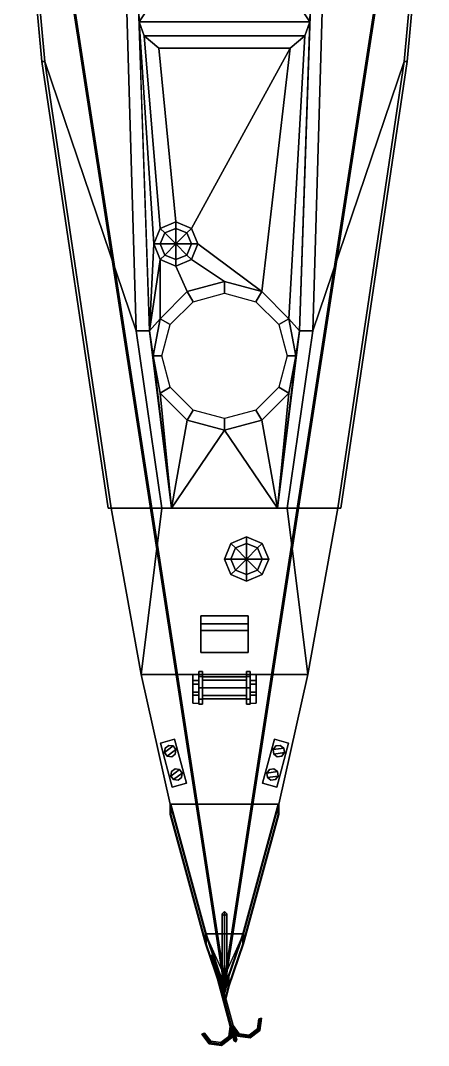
# Model space of a CAD drawing. Extents: x -3 to 3, y -23.4 to 23.2.
# Drawn here: x -2.77 to 2.77, y -23.42 to -9.49 of the extents above; entities that cross this region are included whole.
import ezdxf

# ---------------------------------------------------------------- set-up
doc = ezdxf.new("R2010")
doc.units = 0
doc.layers.add('BASE_43', color=7, linetype='CONTINUOUS')

msp = doc.modelspace()

# ---------------------------------------------------------------- linework, layer by layer
at = {"layer": 'BASE_43'}
for points in [[(-2.77, -6.89, 0.88), (-2.48, -10.05, 0.88), (-2.48, -10.05, 0.98), (-2.77, -6.89, 0.98)], [(-2.77, -6.89, 0.98), (-2.48, -10.05, 0.98), (-2.44, -10.05, 0.98), (-2.73, -6.89, 0.98)], [(-2.73, -6.89, 0.88), (-2.44, -10.05, 0.88), (-2.48, -10.05, 0.88), (-2.77, -6.89, 0.88)], [(-2.73, -6.89), (-2.44, -10.05), (-2.44, -10.05, 0.88), (-2.73, -6.89, 0.88)], [(-1.4, -6.89, 1.21), (-2.73, -6.89, 1.21), (-2.44, -10.05, 1.21), (-1.2, -13.71, 1.21)], [(-2.73, -6.89, 0.98), (-2.44, -10.05, 0.98), (-2.44, -10.05, 1.21), (-2.73, -6.89, 1.21)], [(-1.25, -6.89, 1.85), (-1.4, -6.89, 1.21), (-1.2, -13.71, 1.21), (-1.02, -13.71, 1.85)], [(1.16, -9.51, 1.85), (1.02, -13.71, 1.85), (1.25, -6.89, 1.85), (1.21, -7.83, 1.85)], [(1.2, -13.71, 1.21), (1.4, -6.89, 1.21), (1.25, -6.89, 1.85), (1.02, -13.71, 1.85)], [(2.44, -10.05, 1.21), (2.73, -6.89, 1.21), (1.4, -6.89, 1.21), (1.2, -13.71, 1.21)], [(2.73, -6.89, 0.88), (2.44, -10.05, 0.88), (2.44, -10.05), (2.73, -6.89)], [(2.73, -6.89, 1.21), (2.44, -10.05, 1.21), (2.44, -10.05, 0.98), (2.73, -6.89, 0.98)], [(2.77, -6.89, 0.88), (2.48, -10.05, 0.88), (2.44, -10.05, 0.88), (2.73, -6.89, 0.88)], [(2.73, -6.89, 0.98), (2.44, -10.05, 0.98), (2.48, -10.05, 0.98), (2.77, -6.89, 0.98)], [(2.77, -6.89, 0.98), (2.48, -10.05, 0.98), (2.48, -10.05, 0.88), (2.77, -6.89, 0.88)], [(-1.21, -7.83, 1.85), (-1.16, -9.51, 1.85), (-1.16, -9.51, 3.97), (-1.21, -7.83, 3.97)], [(-1.21, -7.83, 3.97), (-1.16, -9.51, 3.97), (-0.43, -8.41, 3.97), (-0.43, -7.9, 3.97)], [(0.43, -8.41, 3.97), (1.16, -9.51, 3.97), (1.21, -7.83, 3.97), (0.43, -7.9, 3.97)], [(1.16, -9.51, 3.97), (1.16, -9.51, 1.85), (1.21, -7.83, 1.85), (1.21, -7.83, 3.97)], [(-0.43, -8.41, 3.97), (-1.16, -9.51, 3.97), (1.16, -9.51, 3.97), (0.43, -8.41, 3.97)], [(-0.01, -22.58, 4.27), (0, -22.58, 4.28), (-2.06, -9.22, 5.71), (-2.07, -9.22, 5.7)], [(0, -22.58, 4.26), (-0.01, -22.58, 4.27), (-2.07, -9.22, 5.7), (-2.06, -9.22, 5.69)], [(0, -22.58, 4.28), (0.01, -22.58, 4.27), (-2.05, -9.22, 5.7), (-2.06, -9.22, 5.71)], [(0.01, -22.58, 4.27), (0, -22.58, 4.26), (-2.06, -9.22, 5.69), (-2.05, -9.22, 5.7)], [(-0.01, -22.58, 4.27), (0, -22.58, 4.28), (2.06, -9.22, 5.71), (2.05, -9.22, 5.7)], [(0, -22.58, 4.26), (-0.01, -22.58, 4.27), (2.05, -9.22, 5.7), (2.06, -9.22, 5.69)], [(0, -22.58, 4.28), (0.01, -22.58, 4.27), (2.07, -9.22, 5.7), (2.06, -9.22, 5.71)], [(0.01, -22.58, 4.27), (0, -22.58, 4.26), (2.06, -9.22, 5.69), (2.07, -9.22, 5.7)], [(-1.02, -13.71, 1.85), (-0.96, -12.53, 1.85), (-1.16, -9.51, 1.85), (-1.162, -9.514, 1.85)], [(-1.16, -9.51, 3.97), (-1.16, -9.51, 1.85), (-1.09, -9.7, 1.85), (-1.09, -9.7, 3.97)], [(-0.96, -12.53, 1.85), (-0.872, -12.318, 1.85), (-1.09, -9.7, 1.85), (-1.16, -9.51, 1.85)], [(1.09, -9.7, 3.97), (1.16, -9.51, 3.97), (-1.16, -9.51, 3.97), (-1.09, -9.7, 3.97)], [(1.09, -9.7, 1.85), (0.875, -13.545, 1.85), (1.02, -13.71, 1.85), (1.16, -9.51, 1.85)], [(1.09, -9.7, 1.85), (1.16, -9.51, 1.85), (1.16, -9.51, 3.97), (1.09, -9.7, 3.97)], [(-1.09, -9.7, 1.85), (-0.89, -9.87, 1.85), (-0.89, -9.87, 3.97), (-1.09, -9.7, 3.97)], [(-0.872, -12.318, 1.85), (-0.66, -12.23, 1.85), (-0.89, -9.87, 1.85), (-1.09, -9.7, 1.85)], [(-1.09, -9.7, 3.97), (-0.89, -9.87, 3.97), (0.89, -9.87, 3.97), (1.09, -9.7, 3.97)], [(0.89, -9.87, 1.85), (0.505, -13.175, 1.85), (0.875, -13.545, 1.85), (1.09, -9.7, 1.85)], [(0.89, -9.87, 3.97), (0.89, -9.87, 1.85), (1.09, -9.7, 1.85), (1.09, -9.7, 3.97)], [(-0.89, -9.87, 3.97), (-0.89, -9.87, 1.85), (0.89, -9.87, 1.85), (0.89, -9.87, 3.97)], [(-0.448, -12.318, 1.85), (0.89, -9.87, 1.85), (-0.89, -9.87, 1.85), (-0.66, -12.23, 1.85)], [(0.505, -13.175, 1.85), (0.89, -9.87, 1.85), (-0.448, -12.318, 1.85), (-0.36, -12.53, 1.85)], [(-2.48, -10.05, 0.88), (-1.58, -16.12, 0.88), (-1.58, -16.12, 0.98), (-2.48, -10.05, 0.98)], [(-2.48, -10.05, 0.98), (-1.58, -16.12, 0.98), (-1.54, -16.12, 0.98), (-2.44, -10.05, 0.98)], [(-2.44, -10.05, 0.88), (-1.54, -16.12, 0.88), (-1.58, -16.12, 0.88), (-2.48, -10.05, 0.88)], [(-2.44, -10.05), (-1.54, -16.12), (-1.54, -16.12, 0.88), (-2.44, -10.05, 0.88)], [(-2.44, -10.05, 1.21), (-1.54, -16.12, 1.21), (-0.85, -16.12, 1.21), (-1.2, -13.71, 1.21)], [(-2.44, -10.05, 0.98), (-1.54, -16.12, 0.98), (-1.54, -16.12, 1.21), (-2.44, -10.05, 1.21)], [(0.85, -16.12, 1.21), (1.54, -16.12, 1.21), (2.44, -10.05, 1.21), (1.2, -13.71, 1.21)], [(2.44, -10.05, 0.88), (1.54, -16.12, 0.88), (1.54, -16.12), (2.44, -10.05)], [(2.44, -10.05, 1.21), (1.54, -16.12, 1.21), (1.54, -16.12, 0.98), (2.44, -10.05, 0.98)], [(2.48, -10.05, 0.88), (1.58, -16.12, 0.88), (1.54, -16.12, 0.88), (2.44, -10.05, 0.88)], [(2.44, -10.05, 0.98), (1.54, -16.12, 0.98), (1.58, -16.12, 0.98), (2.48, -10.05, 0.98)], [(2.48, -10.05, 0.98), (1.58, -16.12, 0.98), (1.58, -16.12, 0.88), (2.48, -10.05, 0.88)], [(-0.872, -12.318, 2.03), (-0.66, -12.23, 2.03), (-0.66, -12.23, 1.85), (-0.872, -12.318, 1.85)], [(-0.66, -12.318, 2.08), (-0.66, -12.23, 2.03), (-0.872, -12.318, 2.03), (-0.81, -12.38, 2.08)], [(-0.66, -12.23, 2.03), (-0.448, -12.318, 2.03), (-0.448, -12.318, 1.85), (-0.66, -12.23, 1.85)], [(-0.51, -12.38, 2.08), (-0.448, -12.318, 2.03), (-0.66, -12.23, 2.03), (-0.66, -12.318, 2.08)], [(-0.96, -12.53, 2.03), (-0.872, -12.318, 2.03), (-0.872, -12.318, 1.85), (-0.96, -12.53, 1.85)], [(-0.81, -12.38, 2.08), (-0.872, -12.318, 2.03), (-0.96, -12.53, 2.03), (-0.872, -12.53, 2.08)], [(-0.66, -12.53, 2.1), (-0.81, -12.38, 2.08), (-0.872, -12.53, 2.08), (-0.66, -12.53, 2.1)], [(-0.66, -12.53, 2.1), (-0.66, -12.318, 2.08), (-0.81, -12.38, 2.08), (-0.66, -12.53, 2.1)], [(-0.66, -12.53, 2.1), (-0.51, -12.38, 2.08), (-0.66, -12.318, 2.08), (-0.66, -12.53, 2.1)], [(-0.66, -12.53, 2.1), (-0.448, -12.53, 2.08), (-0.51, -12.38, 2.08), (-0.66, -12.53, 2.1)], [(-0.448, -12.53, 2.08), (-0.36, -12.53, 2.03), (-0.448, -12.318, 2.03), (-0.51, -12.38, 2.08)], [(-0.448, -12.318, 2.03), (-0.36, -12.53, 2.03), (-0.36, -12.53, 1.85), (-0.448, -12.318, 1.85)], [(-0.872, -12.742, 1.85), (-0.96, -12.53, 1.85), (-1.02, -13.71, 1.85)], [(-0.872, -12.742, 2.03), (-0.96, -12.53, 2.03), (-0.96, -12.53, 1.85), (-0.872, -12.742, 1.85)], [(-0.872, -12.53, 2.08), (-0.96, -12.53, 2.03), (-0.872, -12.742, 2.03), (-0.81, -12.68, 2.08)], [(-0.66, -12.53, 2.1), (-0.872, -12.53, 2.08), (-0.81, -12.68, 2.08), (-0.66, -12.53, 2.1)], [(-0.66, -12.53, 2.1), (-0.81, -12.68, 2.08), (-0.66, -12.742, 2.08), (-0.66, -12.53, 2.1)], [(-0.66, -12.53, 2.1), (-0.51, -12.68, 2.08), (-0.448, -12.53, 2.08), (-0.66, -12.53, 2.1)], [(-0.66, -12.53, 2.1), (-0.66, -12.742, 2.08), (-0.51, -12.68, 2.08), (-0.66, -12.53, 2.1)], [(-0.51, -12.68, 2.08), (-0.448, -12.742, 2.03), (-0.36, -12.53, 2.03), (-0.448, -12.53, 2.08)], [(-0.36, -12.53, 2.03), (-0.448, -12.742, 2.03), (-0.448, -12.742, 1.85), (-0.36, -12.53, 1.85)], [(0, -13.04, 1.85), (0.505, -13.175, 1.85), (-0.36, -12.53, 1.85), (-0.448, -12.742, 1.85)], [(-0.875, -13.545, 1.85), (-0.872, -12.742, 1.85), (-1.02, -13.71, 1.85)], [(-0.66, -12.83, 1.85), (-0.872, -12.742, 1.85), (-0.875, -13.545, 1.85), (-0.505, -13.175, 1.85)], [(-0.81, -12.68, 2.08), (-0.872, -12.742, 2.03), (-0.66, -12.83, 2.03), (-0.66, -12.742, 2.08)], [(-0.66, -12.83, 2.03), (-0.872, -12.742, 2.03), (-0.872, -12.742, 1.85), (-0.66, -12.83, 1.85)], [(-0.66, -12.742, 2.08), (-0.66, -12.83, 2.03), (-0.448, -12.742, 2.03), (-0.51, -12.68, 2.08)], [(-0.448, -12.742, 2.03), (-0.66, -12.83, 2.03), (-0.66, -12.83, 1.85), (-0.448, -12.742, 1.85)], [(-0.505, -13.175, 1.85), (0, -13.04, 1.85), (-0.448, -12.742, 1.85), (-0.66, -12.83, 1.85)], [(-0.425, -13.314, 2.03), (0, -13.2, 2.03), (0, -13.04, 1.85), (-0.505, -13.175, 1.85)], [(0, -13.2, 2.03), (0.425, -13.314, 2.03), (0.505, -13.175, 1.85), (0, -13.04, 1.85)], [(-0.736, -13.625, 2.03), (-0.425, -13.314, 2.03), (-0.505, -13.175, 1.85), (-0.875, -13.545, 1.85)], [(0.425, -13.314, 2.03), (0.736, -13.625, 2.03), (0.875, -13.545, 1.85), (0.505, -13.175, 1.85)], [(-0.97, -14.05, 1.85), (-0.875, -13.545, 1.85), (-1.02, -13.71, 1.85)], [(-0.85, -14.05, 2.03), (-0.736, -13.625, 2.03), (-0.875, -13.545, 1.85), (-0.97, -14.05, 1.85)], [(0.736, -13.625, 2.03), (0.85, -14.05, 2.03), (0.97, -14.05, 1.85), (0.875, -13.545, 1.85)], [(0.875, -13.545, 1.85), (0.97, -14.05, 1.85), (1.02, -13.71, 1.85)], [(-1.2, -13.71, 1.21), (-0.85, -16.12, 1.21), (-0.72, -16.12, 1.85), (-1.02, -13.71, 1.85)], [(-0.97, -14.05, 1.85), (-1.02, -13.71, 1.85), (-0.72, -16.12, 1.85)], [(1.02, -13.71, 1.85), (0.97, -14.05, 1.85), (0.72, -16.12, 1.85)], [(0.72, -16.12, 1.85), (0.85, -16.12, 1.21), (1.2, -13.71, 1.21), (1.02, -13.71, 1.85)], [(-0.736, -14.475, 2.03), (-0.85, -14.05, 2.03), (-0.97, -14.05, 1.85), (-0.875, -14.555, 1.85)], [(-0.875, -14.555, 1.85), (-0.97, -14.05, 1.85), (-0.72, -16.12, 1.85)], [(0.97, -14.05, 1.85), (0.875, -14.555, 1.85), (0.72, -16.12, 1.85)], [(0.85, -14.05, 2.03), (0.736, -14.475, 2.03), (0.875, -14.555, 1.85), (0.97, -14.05, 1.85)], [(-0.425, -14.786, 2.03), (-0.736, -14.475, 2.03), (-0.875, -14.555, 1.85), (-0.505, -14.925, 1.85)], [(0.736, -14.475, 2.03), (0.425, -14.786, 2.03), (0.505, -14.925, 1.85), (0.875, -14.555, 1.85)], [(-0.505, -14.925, 1.85), (-0.875, -14.555, 1.85), (-0.72, -16.12, 1.85)], [(0.875, -14.555, 1.85), (0.505, -14.925, 1.85), (0.72, -16.12, 1.85)], [(0, -14.9, 2.03), (-0.425, -14.786, 2.03), (-0.505, -14.925, 1.85), (0, -15.06, 1.85)], [(0.425, -14.786, 2.03), (0, -14.9, 2.03), (0, -15.06, 1.85), (0.505, -14.925, 1.85)], [(0, -15.06, 1.85), (-0.505, -14.925, 1.85), (-0.72, -16.12, 1.85)], [(0.505, -14.925, 1.85), (0, -15.06, 1.85), (0.72, -16.12, 1.85)], [(0, -15.06, 1.85), (-0.72, -16.12, 1.85), (0.72, -16.12, 1.85), (0, -15.06, 1.85)], [(-1.58, -16.12, 0.88), (-1.54, -16.12, 0.88), (-1.54, -16.12, 0.98), (-1.58, -16.12, 0.98)], [(-1.54, -16.12), (-1.13, -18.38), (-1.13, -18.38, 1.25), (-1.54, -16.12, 1.21)], [(-1.54, -16.12, 1.21), (-1.13, -18.38, 1.25), (-1.13, -18.38, 1.25), (-0.85, -16.12, 1.21)], [(-0.85, -16.12, 1.21), (-1.13, -18.38, 1.25), (1.13, -18.38, 1.25), (0.85, -16.12, 1.21)], [(-0.72, -16.12, 1.85), (-0.85, -16.12, 1.21), (0.85, -16.12, 1.21), (0.72, -16.12, 1.85)], [(0.85, -16.12, 1.21), (1.13, -18.38, 1.25), (1.13, -18.38, 1.25), (1.54, -16.12, 1.21)], [(1.54, -16.12, 1.21), (1.13, -18.38, 1.25), (1.13, -18.38), (1.54, -16.12)], [(1.58, -16.12, 0.98), (1.54, -16.12, 0.98), (1.54, -16.12, 0.88), (1.58, -16.12, 0.88)], [(0.3, -16.598, 1.44), (0.3, -16.51, 1.39), (0.088, -16.598, 1.39), (0.15, -16.66, 1.44)], [(0.088, -16.598, 1.39), (0.3, -16.51, 1.39), (0.3, -16.51, 1.21), (0.088, -16.598, 1.21)], [(0.45, -16.66, 1.44), (0.512, -16.598, 1.39), (0.3, -16.51, 1.39), (0.3, -16.598, 1.44)], [(0.3, -16.51, 1.39), (0.512, -16.598, 1.39), (0.512, -16.598, 1.21), (0.3, -16.51, 1.21)], [(0.15, -16.66, 1.44), (0.088, -16.598, 1.39), (0, -16.81, 1.39), (0.088, -16.81, 1.44)], [(0, -16.81, 1.39), (0.088, -16.598, 1.39), (0.088, -16.598, 1.21), (0, -16.81, 1.21)], [(0.3, -16.81, 1.46), (0.15, -16.66, 1.44), (0.088, -16.81, 1.44), (0.3, -16.81, 1.46)], [(0.3, -16.81, 1.46), (0.3, -16.598, 1.44), (0.15, -16.66, 1.44), (0.3, -16.81, 1.46)], [(0.3, -16.81, 1.46), (0.45, -16.66, 1.44), (0.3, -16.598, 1.44), (0.3, -16.81, 1.46)], [(0.3, -16.81, 1.46), (0.512, -16.81, 1.44), (0.45, -16.66, 1.44), (0.3, -16.81, 1.46)], [(0.512, -16.81, 1.44), (0.6, -16.81, 1.39), (0.512, -16.598, 1.39), (0.45, -16.66, 1.44)], [(0.512, -16.598, 1.39), (0.6, -16.81, 1.39), (0.6, -16.81, 1.21), (0.512, -16.598, 1.21)], [(0.088, -16.81, 1.44), (0, -16.81, 1.39), (0.088, -17.022, 1.39), (0.15, -16.96, 1.44)], [(0.088, -17.022, 1.39), (0, -16.81, 1.39), (0, -16.81, 1.21), (0.088, -17.022, 1.21)], [(0.3, -16.81, 1.46), (0.088, -16.81, 1.44), (0.15, -16.96, 1.44), (0.3, -16.81, 1.46)], [(0.3, -16.81, 1.46), (0.15, -16.96, 1.44), (0.3, -17.022, 1.44), (0.3, -16.81, 1.46)], [(0.3, -16.81, 1.46), (0.3, -17.022, 1.44), (0.45, -16.96, 1.44), (0.3, -16.81, 1.46)], [(0.3, -16.81, 1.46), (0.45, -16.96, 1.44), (0.512, -16.81, 1.44), (0.3, -16.81, 1.46)], [(0.45, -16.96, 1.44), (0.512, -17.022, 1.39), (0.6, -16.81, 1.39), (0.512, -16.81, 1.44)], [(0.6, -16.81, 1.39), (0.512, -17.022, 1.39), (0.512, -17.022, 1.21), (0.6, -16.81, 1.21)], [(0.15, -16.96, 1.44), (0.088, -17.022, 1.39), (0.3, -17.11, 1.39), (0.3, -17.022, 1.44)], [(0.3, -17.022, 1.44), (0.3, -17.11, 1.39), (0.512, -17.022, 1.39), (0.45, -16.96, 1.44)], [(0.3, -17.11, 1.39), (0.088, -17.022, 1.39), (0.088, -17.022, 1.21), (0.3, -17.11, 1.21)], [(0.512, -17.022, 1.39), (0.3, -17.11, 1.39), (0.3, -17.11, 1.21), (0.512, -17.022, 1.21)], [(0.32, -17.69, 1.76), (0.32, -17.58, 1.64), (-0.32, -17.58, 1.64), (-0.32, -17.69, 1.76)], [(-0.32, -17.58, 1.64), (-0.32, -18.08, 1.81), (-0.32, -17.78, 1.81), (-0.32, -17.69, 1.76)], [(0.32, -17.58, 1.64), (0.32, -17.58, 1.23), (-0.32, -17.58, 1.23), (-0.32, -17.58, 1.64)], [(-0.32, -17.58, 1.23), (-0.32, -18.08, 1.24), (-0.32, -18.08, 1.81), (-0.32, -17.58, 1.64)], [(0.32, -17.78, 1.81), (0.32, -18.08, 1.81), (0.32, -17.58, 1.64), (0.32, -17.69, 1.76)], [(0.32, -18.08, 1.81), (0.32, -18.08, 1.24), (0.32, -17.58, 1.23), (0.32, -17.58, 1.64)], [(-0.32, -17.69, 1.76), (-0.32, -17.78, 1.81), (0.32, -17.78, 1.81), (0.32, -17.69, 1.76)], [(-0.32, -17.78, 1.81), (-0.32, -18.08, 1.81), (0.32, -18.08, 1.81), (0.32, -17.78, 1.81)], [(-0.32, -18.08, 1.81), (-0.32, -18.08, 1.24), (0.32, -18.08, 1.24), (0.32, -18.08, 1.81)], [(-1.13, -18.38), (-0.74, -20.14), (-0.74, -20.14, 1.27), (-1.13, -18.38, 1.25)], [(-1.13, -18.38, 1.25), (-0.74, -20.14, 1.27), (0.74, -20.14, 1.27), (1.13, -18.38, 1.25)], [(-0.43, -18.38, 1.25), (-0.43, -18.77, 1.25), (-0.43, -18.66, 1.75), (-0.43, -18.46, 1.75)], [(-0.35, -18.46, 1.75), (-0.35, -18.38, 1.25), (-0.43, -18.38, 1.25), (-0.43, -18.46, 1.75)], [(-0.35, -18.404, 1.594), (-0.35, -18.56, 1.97), (-0.35, -18.404, 1.906), (-0.35, -18.34, 1.75)], [(-0.3, -18.34, 1.75), (-0.3, -18.404, 1.594), (-0.35, -18.404, 1.594), (-0.35, -18.34, 1.75)], [(-0.3, -18.404, 1.906), (-0.3, -18.34, 1.75), (-0.35, -18.34, 1.75), (-0.35, -18.404, 1.906)], [(-0.35, -18.66, 1.75), (-0.35, -18.77, 1.25), (-0.35, -18.38, 1.25), (-0.35, -18.46, 1.75)], [(-0.3, -18.404, 1.594), (-0.3, -18.34, 1.75), (-0.3, -18.404, 1.906), (-0.3, -18.56, 1.53)], [(0.3, -18.404, 1.594), (0.3, -18.56, 1.97), (0.3, -18.404, 1.906), (0.3, -18.34, 1.75)], [(0.35, -18.404, 1.906), (0.35, -18.34, 1.75), (0.3, -18.34, 1.75), (0.3, -18.404, 1.906)], [(0.35, -18.34, 1.75), (0.35, -18.404, 1.594), (0.3, -18.404, 1.594), (0.3, -18.34, 1.75)], [(0.35, -18.404, 1.594), (0.35, -18.34, 1.75), (0.35, -18.404, 1.906), (0.35, -18.56, 1.53)], [(0.43, -18.46, 1.75), (0.43, -18.38, 1.25), (0.35, -18.38, 1.25), (0.35, -18.46, 1.75)], [(0.35, -18.38, 1.25), (0.35, -18.77, 1.25), (0.35, -18.66, 1.75), (0.35, -18.46, 1.75)], [(0.43, -18.66, 1.75), (0.43, -18.77, 1.25), (0.43, -18.38, 1.25), (0.43, -18.46, 1.75)], [(1.13, -18.38, 1.25), (0.74, -20.14, 1.27), (0.74, -20.14), (1.13, -18.38)], [(-0.43, -18.62, 1.82), (-0.43, -18.51, 1.82), (-0.43, -18.46, 1.75), (-0.43, -18.66, 1.75)], [(-0.43, -18.46, 1.75), (-0.43, -18.51, 1.82), (-0.35, -18.51, 1.82), (-0.35, -18.46, 1.75)], [(-0.35, -18.62, 1.82), (-0.35, -18.51, 1.82), (-0.43, -18.51, 1.82), (-0.43, -18.62, 1.82)], [(-0.35, -18.56, 1.53), (-0.35, -18.716, 1.906), (-0.35, -18.56, 1.97), (-0.35, -18.404, 1.594)], [(-0.3, -18.56, 1.97), (-0.3, -18.404, 1.906), (-0.35, -18.404, 1.906), (-0.35, -18.56, 1.97)], [(-0.3, -18.404, 1.594), (-0.3, -18.56, 1.53), (-0.35, -18.56, 1.53), (-0.35, -18.404, 1.594)], [(-0.35, -18.46, 1.75), (-0.35, -18.51, 1.82), (-0.35, -18.62, 1.82), (-0.35, -18.66, 1.75)], [(-0.3, -18.56, 1.53), (-0.3, -18.404, 1.906), (-0.3, -18.56, 1.97), (-0.3, -18.716, 1.594)], [(0.3, -18.41, 1.75), (0.3, -18.454, 1.644), (-0.3, -18.454, 1.644), (-0.3, -18.41, 1.75)], [(0.3, -18.454, 1.856), (0.3, -18.41, 1.75), (-0.3, -18.41, 1.75), (-0.3, -18.454, 1.856)], [(0.3, -18.454, 1.644), (0.3, -18.56, 1.6), (-0.3, -18.56, 1.6), (-0.3, -18.454, 1.644)], [(0.3, -18.56, 1.9), (0.3, -18.454, 1.856), (-0.3, -18.454, 1.856), (-0.3, -18.56, 1.9)], [(0.35, -18.56, 1.97), (0.35, -18.404, 1.906), (0.3, -18.404, 1.906), (0.3, -18.56, 1.97)], [(0.3, -18.56, 1.53), (0.3, -18.716, 1.906), (0.3, -18.56, 1.97), (0.3, -18.404, 1.594)], [(0.35, -18.404, 1.594), (0.35, -18.56, 1.53), (0.3, -18.56, 1.53), (0.3, -18.404, 1.594)], [(0.35, -18.56, 1.53), (0.35, -18.404, 1.906), (0.35, -18.56, 1.97), (0.35, -18.716, 1.594)], [(0.35, -18.46, 1.75), (0.35, -18.51, 1.82), (0.43, -18.51, 1.82), (0.43, -18.46, 1.75)], [(0.35, -18.62, 1.82), (0.35, -18.51, 1.82), (0.35, -18.46, 1.75), (0.35, -18.66, 1.75)], [(0.43, -18.62, 1.82), (0.43, -18.51, 1.82), (0.35, -18.51, 1.82), (0.35, -18.62, 1.82)], [(0.43, -18.46, 1.75), (0.43, -18.51, 1.82), (0.43, -18.62, 1.82), (0.43, -18.66, 1.75)], [(-0.35, -18.66, 1.75), (-0.35, -18.62, 1.82), (-0.43, -18.62, 1.82), (-0.43, -18.66, 1.75)], [(-0.3, -18.716, 1.906), (-0.3, -18.56, 1.97), (-0.35, -18.56, 1.97), (-0.35, -18.716, 1.906)], [(-0.35, -18.716, 1.594), (-0.35, -18.78, 1.75), (-0.35, -18.716, 1.906), (-0.35, -18.56, 1.53)], [(-0.3, -18.56, 1.53), (-0.3, -18.716, 1.594), (-0.35, -18.716, 1.594), (-0.35, -18.56, 1.53)], [(-0.3, -18.716, 1.594), (-0.3, -18.56, 1.97), (-0.3, -18.716, 1.906), (-0.3, -18.78, 1.75)], [(0.3, -18.56, 1.6), (0.3, -18.666, 1.644), (-0.3, -18.666, 1.644), (-0.3, -18.56, 1.6)], [(0.3, -18.666, 1.856), (0.3, -18.56, 1.9), (-0.3, -18.56, 1.9), (-0.3, -18.666, 1.856)], [(0.35, -18.716, 1.906), (0.35, -18.56, 1.97), (0.3, -18.56, 1.97), (0.3, -18.716, 1.906)], [(0.35, -18.56, 1.53), (0.35, -18.716, 1.594), (0.3, -18.716, 1.594), (0.3, -18.56, 1.53)], [(0.3, -18.716, 1.594), (0.3, -18.78, 1.75), (0.3, -18.716, 1.906), (0.3, -18.56, 1.53)], [(0.35, -18.716, 1.594), (0.35, -18.56, 1.97), (0.35, -18.716, 1.906), (0.35, -18.78, 1.75)], [(0.43, -18.66, 1.75), (0.43, -18.62, 1.82), (0.35, -18.62, 1.82), (0.35, -18.66, 1.75)], [(-0.43, -18.66, 1.75), (-0.43, -18.77, 1.25), (-0.35, -18.77, 1.25), (-0.35, -18.66, 1.75)], [(-0.3, -18.716, 1.594), (-0.3, -18.78, 1.75), (-0.35, -18.78, 1.75), (-0.35, -18.716, 1.594)], [(-0.3, -18.78, 1.75), (-0.3, -18.716, 1.906), (-0.35, -18.716, 1.906), (-0.35, -18.78, 1.75)], [(0.3, -18.666, 1.644), (0.3, -18.71, 1.75), (-0.3, -18.71, 1.75), (-0.3, -18.666, 1.644)], [(0.3, -18.71, 1.75), (0.3, -18.666, 1.856), (-0.3, -18.666, 1.856), (-0.3, -18.71, 1.75)], [(0.35, -18.78, 1.75), (0.35, -18.716, 1.906), (0.3, -18.716, 1.906), (0.3, -18.78, 1.75)], [(0.35, -18.716, 1.594), (0.35, -18.78, 1.75), (0.3, -18.78, 1.75), (0.3, -18.716, 1.594)], [(0.35, -18.66, 1.75), (0.35, -18.77, 1.25), (0.43, -18.77, 1.25), (0.43, -18.66, 1.75)], [(-0.677, -19.258, 1.39), (-0.677, -19.258, 1.26), (-0.87, -19.31, 1.26), (-0.87, -19.31, 1.39)], [(-0.87, -19.31, 1.39), (-0.71, -19.909, 1.39), (-0.516, -19.857, 1.39), (-0.677, -19.258, 1.39)], [(-0.87, -19.31, 1.26), (-0.71, -19.909, 1.26), (-0.71, -19.909, 1.39), (-0.87, -19.31, 1.39)], [(-0.758, -19.342, 1.58), (-0.806, -19.379, 1.58), (-0.814, -19.44, 1.58), (-0.697, -19.35, 1.58)], [(-0.697, -19.35, 1.58), (-0.814, -19.44, 1.58), (-0.777, -19.489, 1.58), (-0.66, -19.399, 1.58)], [(-0.758, -19.342, 1.39), (-0.806, -19.379, 1.39), (-0.806, -19.379, 1.58), (-0.758, -19.342, 1.58)], [(-0.697, -19.35, 1.39), (-0.758, -19.342, 1.39), (-0.758, -19.342, 1.58), (-0.697, -19.35, 1.58)], [(-0.66, -19.399, 1.39), (-0.697, -19.35, 1.39), (-0.697, -19.35, 1.58), (-0.66, -19.399, 1.58)], [(-0.516, -19.857, 1.39), (-0.516, -19.857, 1.26), (-0.677, -19.258, 1.26), (-0.677, -19.258, 1.39)], [(0.677, -19.258, 1.39), (0.516, -19.857, 1.39), (0.71, -19.909, 1.39), (0.87, -19.31, 1.39)], [(0.677, -19.258, 1.26), (0.516, -19.857, 1.26), (0.516, -19.857, 1.39), (0.677, -19.258, 1.39)], [(0.758, -19.342, 1.58), (0.697, -19.35, 1.58), (0.66, -19.399, 1.58), (0.806, -19.379, 1.58)], [(0.697, -19.35, 1.39), (0.66, -19.399, 1.39), (0.66, -19.399, 1.58), (0.697, -19.35, 1.58)], [(0.87, -19.31, 1.39), (0.87, -19.31, 1.26), (0.677, -19.258, 1.26), (0.677, -19.258, 1.39)], [(0.758, -19.342, 1.39), (0.697, -19.35, 1.39), (0.697, -19.35, 1.58), (0.758, -19.342, 1.58)], [(0.71, -19.909, 1.39), (0.71, -19.909, 1.26), (0.87, -19.31, 1.26), (0.87, -19.31, 1.39)], [(0.806, -19.379, 1.39), (0.758, -19.342, 1.39), (0.758, -19.342, 1.58), (0.806, -19.379, 1.58)], [(-0.806, -19.379, 1.39), (-0.814, -19.44, 1.39), (-0.814, -19.44, 1.58), (-0.806, -19.379, 1.58)], [(-0.814, -19.44, 1.39), (-0.777, -19.489, 1.39), (-0.777, -19.489, 1.58), (-0.814, -19.44, 1.58)], [(-0.66, -19.399, 1.58), (-0.777, -19.489, 1.58), (-0.716, -19.497, 1.58), (-0.668, -19.459, 1.58)], [(-0.777, -19.489, 1.39), (-0.716, -19.497, 1.39), (-0.716, -19.497, 1.58), (-0.777, -19.489, 1.58)], [(-0.716, -19.497, 1.39), (-0.668, -19.459, 1.39), (-0.668, -19.459, 1.58), (-0.716, -19.497, 1.58)], [(-0.668, -19.459, 1.39), (-0.66, -19.399, 1.39), (-0.66, -19.399, 1.58), (-0.668, -19.459, 1.58)], [(0.806, -19.379, 1.58), (0.66, -19.399, 1.58), (0.668, -19.459, 1.58), (0.814, -19.44, 1.58)], [(0.66, -19.399, 1.39), (0.668, -19.459, 1.39), (0.668, -19.459, 1.58), (0.66, -19.399, 1.58)], [(0.814, -19.44, 1.58), (0.668, -19.459, 1.58), (0.716, -19.497, 1.58), (0.777, -19.489, 1.58)], [(0.668, -19.459, 1.39), (0.716, -19.497, 1.39), (0.716, -19.497, 1.58), (0.668, -19.459, 1.58)], [(0.716, -19.497, 1.39), (0.777, -19.489, 1.39), (0.777, -19.489, 1.58), (0.716, -19.497, 1.58)], [(0.777, -19.489, 1.39), (0.814, -19.44, 1.39), (0.814, -19.44, 1.58), (0.777, -19.489, 1.58)], [(0.814, -19.44, 1.39), (0.806, -19.379, 1.39), (0.806, -19.379, 1.58), (0.814, -19.44, 1.58)], [(-0.672, -19.661, 1.58), (-0.721, -19.698, 1.58), (-0.729, -19.759, 1.58), (-0.612, -19.669, 1.58)], [(-0.612, -19.669, 1.58), (-0.729, -19.759, 1.58), (-0.692, -19.807, 1.58), (-0.574, -19.717, 1.58)], [(-0.721, -19.698, 1.39), (-0.729, -19.759, 1.39), (-0.729, -19.759, 1.58), (-0.721, -19.698, 1.58)], [(-0.729, -19.759, 1.39), (-0.692, -19.807, 1.39), (-0.692, -19.807, 1.58), (-0.729, -19.759, 1.58)], [(-0.672, -19.661, 1.39), (-0.721, -19.698, 1.39), (-0.721, -19.698, 1.58), (-0.672, -19.661, 1.58)], [(-0.574, -19.717, 1.58), (-0.692, -19.807, 1.58), (-0.631, -19.815, 1.58), (-0.582, -19.778, 1.58)], [(-0.612, -19.669, 1.39), (-0.672, -19.661, 1.39), (-0.672, -19.661, 1.58), (-0.612, -19.669, 1.58)], [(-0.574, -19.717, 1.39), (-0.612, -19.669, 1.39), (-0.612, -19.669, 1.58), (-0.574, -19.717, 1.58)], [(-0.582, -19.778, 1.39), (-0.574, -19.717, 1.39), (-0.574, -19.717, 1.58), (-0.582, -19.778, 1.58)], [(0.672, -19.661, 1.58), (0.612, -19.669, 1.58), (0.574, -19.717, 1.58), (0.721, -19.698, 1.58)], [(0.612, -19.669, 1.39), (0.574, -19.717, 1.39), (0.574, -19.717, 1.58), (0.612, -19.669, 1.58)], [(0.721, -19.698, 1.58), (0.574, -19.717, 1.58), (0.582, -19.778, 1.58), (0.729, -19.759, 1.58)], [(0.574, -19.717, 1.39), (0.582, -19.778, 1.39), (0.582, -19.778, 1.58), (0.574, -19.717, 1.58)], [(0.729, -19.759, 1.58), (0.582, -19.778, 1.58), (0.631, -19.815, 1.58), (0.692, -19.807, 1.58)], [(0.672, -19.661, 1.39), (0.612, -19.669, 1.39), (0.612, -19.669, 1.58), (0.672, -19.661, 1.58)], [(0.721, -19.698, 1.39), (0.672, -19.661, 1.39), (0.672, -19.661, 1.58), (0.721, -19.698, 1.58)], [(0.692, -19.807, 1.39), (0.729, -19.759, 1.39), (0.729, -19.759, 1.58), (0.692, -19.807, 1.58)], [(0.729, -19.759, 1.39), (0.721, -19.698, 1.39), (0.721, -19.698, 1.58), (0.729, -19.759, 1.58)], [(-0.71, -19.909, 1.39), (-0.71, -19.909, 1.26), (-0.516, -19.857, 1.26), (-0.516, -19.857, 1.39)], [(-0.692, -19.807, 1.39), (-0.631, -19.815, 1.39), (-0.631, -19.815, 1.58), (-0.692, -19.807, 1.58)], [(-0.631, -19.815, 1.39), (-0.582, -19.778, 1.39), (-0.582, -19.778, 1.58), (-0.631, -19.815, 1.58)], [(0.516, -19.857, 1.39), (0.516, -19.857, 1.26), (0.71, -19.909, 1.26), (0.71, -19.909, 1.39)], [(0.582, -19.778, 1.39), (0.631, -19.815, 1.39), (0.631, -19.815, 1.58), (0.582, -19.778, 1.58)], [(0.631, -19.815, 1.39), (0.692, -19.807, 1.39), (0.692, -19.807, 1.58), (0.631, -19.815, 1.58)], [(-0.26, -21.9, 1.29), (-0.26, -22.04, 1.8), (-0.74, -20.28, 1.48), (-0.74, -20.14, 1.27)], [(-0.74, -20.14), (-0.26, -21.9), (-0.26, -21.9, 1.29), (-0.74, -20.14, 1.27)], [(-0.74, -20.14, 1.27), (-0.74, -20.28, 1.48), (-0.73, -20.28, 1.48), (-0.73, -20.14, 1.27)], [(-0.73, -20.14, 1.27), (-0.73, -20.28, 1.48), (-0.25, -22.04, 1.8), (-0.25, -21.9, 1.29)], [(-0.73, -20.14, 1.27), (-0.25, -21.9, 1.29), (0.25, -21.9, 1.29), (0.73, -20.14, 1.27)], [(0.25, -21.9, 1.29), (0.25, -22.04, 1.8), (0.73, -20.28, 1.48), (0.73, -20.14, 1.27)], [(0.74, -20.14, 1.27), (0.74, -20.28, 1.48), (0.26, -22.04, 1.8), (0.26, -21.9, 1.29)], [(0.74, -20.14, 1.27), (0.26, -21.9, 1.29), (0.26, -21.9), (0.74, -20.14)], [(0.73, -20.14, 1.27), (0.73, -20.28, 1.48), (0.74, -20.28, 1.48), (0.74, -20.14, 1.27)], [(-0.74, -20.28, 1.48), (-0.26, -22.04, 1.8), (-0.25, -22.04, 1.8), (-0.73, -20.28, 1.48)], [(0.73, -20.28, 1.48), (0.25, -22.04, 1.8), (0.26, -22.04, 1.8), (0.74, -20.28, 1.48)], [(0, -21.6, 1.29), (-0.03, -21.63, 1.29), (-0.03, -22.6, 3.43), (0, -22.57, 3.43)], [(-0.03, -21.63, 1.29), (0, -21.66, 1.29), (0, -22.57, 3.298), (-0.03, -22.6, 3.43)], [(0.03, -21.63, 1.29), (0, -21.6, 1.29), (0, -22.57, 3.43), (0.03, -22.6, 3.43)], [(0, -21.66, 1.29), (0.03, -21.63, 1.29), (0.03, -22.6, 3.43), (0, -22.57, 3.298)], [(-0.26, -21.9), (0, -22.48), (-0.06, -22.48, 1.29), (-0.26, -21.9, 1.29)], [(-0.06, -22.48, 1.29), (-0.06, -22.62, 1.88), (-0.26, -22.04, 1.8), (-0.26, -21.9, 1.29)], [(-0.25, -21.9, 1.29), (-0.25, -22.04, 1.8), (-0.05, -22.62, 1.88), (-0.05, -22.48, 1.29)], [(-0.25, -21.9, 1.29), (-0.05, -22.48, 1.29), (0.05, -22.48, 1.29), (0.25, -21.9, 1.29)], [(0.26, -21.9, 1.29), (0.06, -22.48, 1.29), (0, -22.48), (0.26, -21.9)], [(0.25, -21.9, 1.29), (0.05, -22.48, 1.29), (0.05, -22.62, 1.88), (0.25, -22.04, 1.8)], [(0.26, -22.04, 1.8), (0.06, -22.62, 1.88), (0.06, -22.48, 1.29), (0.26, -21.9, 1.29)], [(-0.26, -22.04, 1.8), (-0.06, -22.62, 1.88), (-0.05, -22.62, 1.88), (-0.25, -22.04, 1.8)], [(0.25, -22.04, 1.8), (0.05, -22.62, 1.88), (0.06, -22.62, 1.88), (0.26, -22.04, 1.8)], [(-0.162, -22.189, 1.06), (-0.182, -22.194, 1.04), (0.077, -23.16, 1.04), (0.096, -23.155, 1.06)], [(-0.182, -22.194, 1.04), (-0.162, -22.189, 1.02), (0.096, -23.155, 1.02), (0.077, -23.16, 1.04)], [(-0.143, -22.184, 1.04), (-0.162, -22.189, 1.06), (0.096, -23.155, 1.06), (0.116, -23.149, 1.04)], [(-0.162, -22.189, 1.02), (-0.143, -22.184, 1.04), (0.116, -23.149, 1.04), (0.096, -23.155, 1.02)], [(0, -22.48), (0, -22.48), (0, -22.72, 1.29), (-0.06, -22.48, 1.29)], [(0, -22.72, 1.29), (0, -22.86, 1.88), (-0.06, -22.62, 1.88), (-0.06, -22.48, 1.29)], [(-0.05, -22.48, 1.29), (-0.05, -22.62, 1.88), (0, -22.85, 1.88), (0, -22.71, 1.29)], [(-0.05, -22.48, 1.29), (0, -22.71, 1.29), (0, -22.71, 1.29), (0.05, -22.48, 1.29)], [(0.06, -22.48, 1.29), (0, -22.72, 1.29), (0, -22.48)], [(0.05, -22.48, 1.29), (0, -22.71, 1.29), (0, -22.85, 1.88), (0.05, -22.62, 1.88)], [(0.06, -22.62, 1.88), (0, -22.86, 1.88), (0, -22.72, 1.29), (0.06, -22.48, 1.29)], [(-0.06, -22.62, 1.88), (0, -22.86, 1.88), (0, -22.85, 1.88), (-0.05, -22.62, 1.88)], [(0, -22.57, 1.29), (-0.03, -22.6, 1.29), (-0.03, -22.6, 4.33), (0, -22.57, 4.33)], [(0, -22.57, 4.33), (-0.03, -22.6, 4.33), (0, -22.63, 4.33), (0.03, -22.6, 4.33)], [(-0.03, -22.6, 1.29), (0, -22.63, 1.29), (0, -22.63, 4.33), (-0.03, -22.6, 4.33)], [(0.03, -22.6, 1.29), (0, -22.57, 1.29), (0, -22.57, 4.33), (0.03, -22.6, 4.33)], [(0, -22.63, 1.29), (0.03, -22.6, 1.29), (0.03, -22.6, 4.33), (0, -22.63, 4.33)], [(0.05, -22.62, 1.88), (0, -22.85, 1.88), (0, -22.86, 1.88), (0.06, -22.62, 1.88)], [(0, -22.71, 1.29), (0, -22.85, 1.75), (0, -22.85, 1.75), (0, -22.85, 1.88)], [(0, -22.71, 1.29), (0, -22.85, 1.88), (0, -22.85, 1.75)], [(0, -22.86, 1.75), (0, -22.86, 1.75), (0, -22.86, 1.88), (0, -22.72, 1.29)], [(0.446, -23.193, 1.04), (0.463, -23.203, 1.06), (0.483, -23.051, 1.06), (0.464, -23.056, 1.04)], [(0.463, -23.203, 1.02), (0.446, -23.193, 1.04), (0.464, -23.056, 1.04), (0.483, -23.051, 1.02)], [(0.48, -23.213, 1.04), (0.463, -23.203, 1.02), (0.483, -23.051, 1.02), (0.502, -23.046, 1.04)], [(0.463, -23.203, 1.06), (0.48, -23.213, 1.04), (0.502, -23.046, 1.04), (0.483, -23.051, 1.06)], [(0.483, -23.051, 1.02), (0.464, -23.056, 1.04), (0.483, -23.051, 1.06), (0.502, -23.046, 1.04)], [(-0.29, -23.258, 1.06), (-0.271, -23.253, 1.04), (-0.29, -23.258, 1.02), (-0.309, -23.263, 1.04)], [(-0.187, -23.362, 1.04), (-0.197, -23.38, 1.02), (-0.29, -23.258, 1.02), (-0.271, -23.253, 1.04)], [(-0.197, -23.38, 1.06), (-0.187, -23.362, 1.04), (-0.271, -23.253, 1.04), (-0.29, -23.258, 1.06)], [(0.077, -23.16, 1.04), (0.096, -23.155, 1.02), (0.076, -23.306, 1.02), (0.059, -23.296, 1.04)], [(0.096, -23.155, 1.06), (0.077, -23.16, 1.04), (0.059, -23.296, 1.04), (0.076, -23.306, 1.06)], [(0.116, -23.149, 1.04), (0.096, -23.155, 1.06), (0.076, -23.306, 1.06), (0.094, -23.316, 1.04)], [(0.096, -23.155, 1.02), (0.116, -23.149, 1.04), (0.094, -23.316, 1.04), (0.076, -23.306, 1.02)], [(0.077, -23.16, 0.64), (0.096, -23.155, 0.66), (0.116, -23.149, 0.64), (0.096, -23.155, 0.62)], [(0.116, -23.149, 1.44), (0.096, -23.155, 1.42), (0.077, -23.16, 1.44), (0.096, -23.155, 1.46)], [(0.077, -23.16, 1.04), (0.096, -23.155, 1.02), (0.137, -23.305, 1.084), (0.114, -23.296, 1.099)], [(0.096, -23.155, 1.06), (0.077, -23.16, 1.04), (0.114, -23.296, 1.099), (0.129, -23.278, 1.113)], [(0.077, -23.16, 1.04), (0.096, -23.155, 1.02), (0.19, -23.276, 1.02), (0.18, -23.293, 1.04)], [(0.096, -23.155, 1.06), (0.077, -23.16, 1.04), (0.18, -23.293, 1.04), (0.19, -23.276, 1.06)], [(0.096, -23.155, 1.06), (0.077, -23.16, 1.04), (0.114, -23.296, 0.981), (0.137, -23.305, 0.996)], [(0.077, -23.16, 1.04), (0.096, -23.155, 1.02), (0.129, -23.278, 0.967), (0.114, -23.296, 0.981)], [(0.137, -23.305, 0.684), (0.114, -23.296, 0.699), (0.077, -23.16, 0.64), (0.096, -23.155, 0.62)], [(0.114, -23.296, 0.699), (0.129, -23.278, 0.713), (0.096, -23.155, 0.66), (0.077, -23.16, 0.64)], [(0.114, -23.296, 1.381), (0.137, -23.305, 1.396), (0.096, -23.155, 1.46), (0.077, -23.16, 1.44)], [(0.129, -23.278, 1.367), (0.114, -23.296, 1.381), (0.077, -23.16, 1.44), (0.096, -23.155, 1.42)], [(0.096, -23.155, 1.02), (0.116, -23.149, 1.04), (0.152, -23.286, 1.099), (0.137, -23.305, 1.084)], [(0.116, -23.149, 1.04), (0.096, -23.155, 1.06), (0.129, -23.278, 1.113), (0.152, -23.286, 1.099)], [(0.116, -23.149, 1.04), (0.096, -23.155, 1.06), (0.19, -23.276, 1.06), (0.2, -23.259, 1.04)], [(0.096, -23.155, 1.02), (0.116, -23.149, 1.04), (0.2, -23.259, 1.04), (0.19, -23.276, 1.02)], [(0.116, -23.149, 1.04), (0.096, -23.155, 1.06), (0.137, -23.305, 0.996), (0.152, -23.286, 0.981)], [(0.096, -23.155, 1.02), (0.116, -23.149, 1.04), (0.152, -23.286, 0.981), (0.129, -23.278, 0.967)], [(0.152, -23.286, 0.699), (0.137, -23.305, 0.684), (0.096, -23.155, 0.62), (0.116, -23.149, 0.64)], [(0.129, -23.278, 0.713), (0.152, -23.286, 0.699), (0.116, -23.149, 0.64), (0.096, -23.155, 0.66)], [(0.137, -23.305, 1.396), (0.152, -23.286, 1.381), (0.116, -23.149, 1.44), (0.096, -23.155, 1.46)], [(0.152, -23.286, 1.381), (0.129, -23.278, 1.367), (0.096, -23.155, 1.42), (0.116, -23.149, 1.44)], [(0.336, -23.277, 1.04), (0.341, -23.296, 1.06), (0.463, -23.203, 1.06), (0.446, -23.193, 1.04)], [(0.341, -23.296, 1.02), (0.336, -23.277, 1.04), (0.446, -23.193, 1.04), (0.463, -23.203, 1.02)], [(0.347, -23.315, 1.04), (0.341, -23.296, 1.02), (0.463, -23.203, 1.02), (0.48, -23.213, 1.04)], [(0.341, -23.296, 1.06), (0.347, -23.315, 1.04), (0.48, -23.213, 1.04), (0.463, -23.203, 1.06)], [(-0.207, -23.397, 1.04), (-0.197, -23.38, 1.06), (-0.29, -23.258, 1.06), (-0.309, -23.263, 1.04)], [(-0.197, -23.38, 1.02), (-0.207, -23.397, 1.04), (-0.309, -23.263, 1.04), (-0.29, -23.258, 1.02)], [(-0.04, -23.419, 1.04), (-0.045, -23.4, 1.06), (-0.197, -23.38, 1.06), (-0.207, -23.397, 1.04)], [(-0.045, -23.4, 1.02), (-0.04, -23.419, 1.04), (-0.207, -23.397, 1.04), (-0.197, -23.38, 1.02)], [(-0.05, -23.38, 1.04), (-0.045, -23.4, 1.02), (-0.197, -23.38, 1.02), (-0.187, -23.362, 1.04)], [(-0.045, -23.4, 1.06), (-0.05, -23.38, 1.04), (-0.187, -23.362, 1.04), (-0.197, -23.38, 1.06)], [(0.059, -23.296, 1.04), (0.076, -23.306, 1.02), (-0.045, -23.4, 1.02), (-0.05, -23.38, 1.04)], [(0.076, -23.306, 1.06), (0.059, -23.296, 1.04), (-0.05, -23.38, 1.04), (-0.045, -23.4, 1.06)], [(0.094, -23.316, 1.04), (0.076, -23.306, 1.06), (-0.045, -23.4, 1.06), (-0.04, -23.419, 1.04)], [(0.076, -23.306, 1.02), (0.094, -23.316, 1.04), (-0.04, -23.419, 1.04), (-0.045, -23.4, 1.02)], [(0.129, -23.278, 1.113), (0.114, -23.296, 1.099), (0.129, -23.353, 1.24), (0.143, -23.329, 1.24)], [(0.114, -23.296, 0.981), (0.129, -23.278, 0.967), (0.143, -23.329, 0.84), (0.129, -23.353, 0.84)], [(0.129, -23.353, 0.84), (0.143, -23.329, 0.84), (0.129, -23.278, 0.713), (0.114, -23.296, 0.699)], [(0.143, -23.329, 1.24), (0.129, -23.353, 1.24), (0.114, -23.296, 1.381), (0.129, -23.278, 1.367)], [(0.114, -23.296, 1.099), (0.137, -23.305, 1.084), (0.153, -23.367, 1.24), (0.129, -23.353, 1.24)], [(0.137, -23.305, 0.996), (0.114, -23.296, 0.981), (0.129, -23.353, 0.84), (0.153, -23.367, 0.84)], [(0.153, -23.367, 0.84), (0.129, -23.353, 0.84), (0.114, -23.296, 0.699), (0.137, -23.305, 0.684)], [(0.129, -23.353, 1.24), (0.153, -23.367, 1.24), (0.137, -23.305, 1.396), (0.114, -23.296, 1.381)], [(0.152, -23.286, 1.099), (0.129, -23.278, 1.113), (0.143, -23.329, 1.24), (0.168, -23.343, 1.24)], [(0.129, -23.278, 0.967), (0.152, -23.286, 0.981), (0.168, -23.343, 0.84), (0.143, -23.329, 0.84)], [(0.143, -23.329, 0.84), (0.168, -23.343, 0.84), (0.152, -23.286, 0.699), (0.129, -23.278, 0.713)], [(0.168, -23.343, 1.24), (0.143, -23.329, 1.24), (0.129, -23.278, 1.367), (0.152, -23.286, 1.381)], [(0.137, -23.305, 1.084), (0.152, -23.286, 1.099), (0.168, -23.343, 1.24), (0.153, -23.367, 1.24)], [(0.152, -23.286, 0.981), (0.137, -23.305, 0.996), (0.153, -23.367, 0.84), (0.168, -23.343, 0.84)], [(0.168, -23.343, 0.84), (0.153, -23.367, 0.84), (0.137, -23.305, 0.684), (0.152, -23.286, 0.699)], [(0.153, -23.367, 1.24), (0.168, -23.343, 1.24), (0.152, -23.286, 1.381), (0.137, -23.305, 1.396)], [(0.18, -23.293, 1.04), (0.19, -23.276, 1.02), (0.341, -23.296, 1.02), (0.347, -23.315, 1.04)], [(0.19, -23.276, 1.06), (0.18, -23.293, 1.04), (0.347, -23.315, 1.04), (0.341, -23.296, 1.06)], [(0.2, -23.259, 1.04), (0.19, -23.276, 1.06), (0.341, -23.296, 1.06), (0.336, -23.277, 1.04)], [(0.19, -23.276, 1.02), (0.2, -23.259, 1.04), (0.336, -23.277, 1.04), (0.341, -23.296, 1.02)]]:
    msp.add_3dface(points, dxfattribs=at)

doc.saveas('drawing.dxf')
